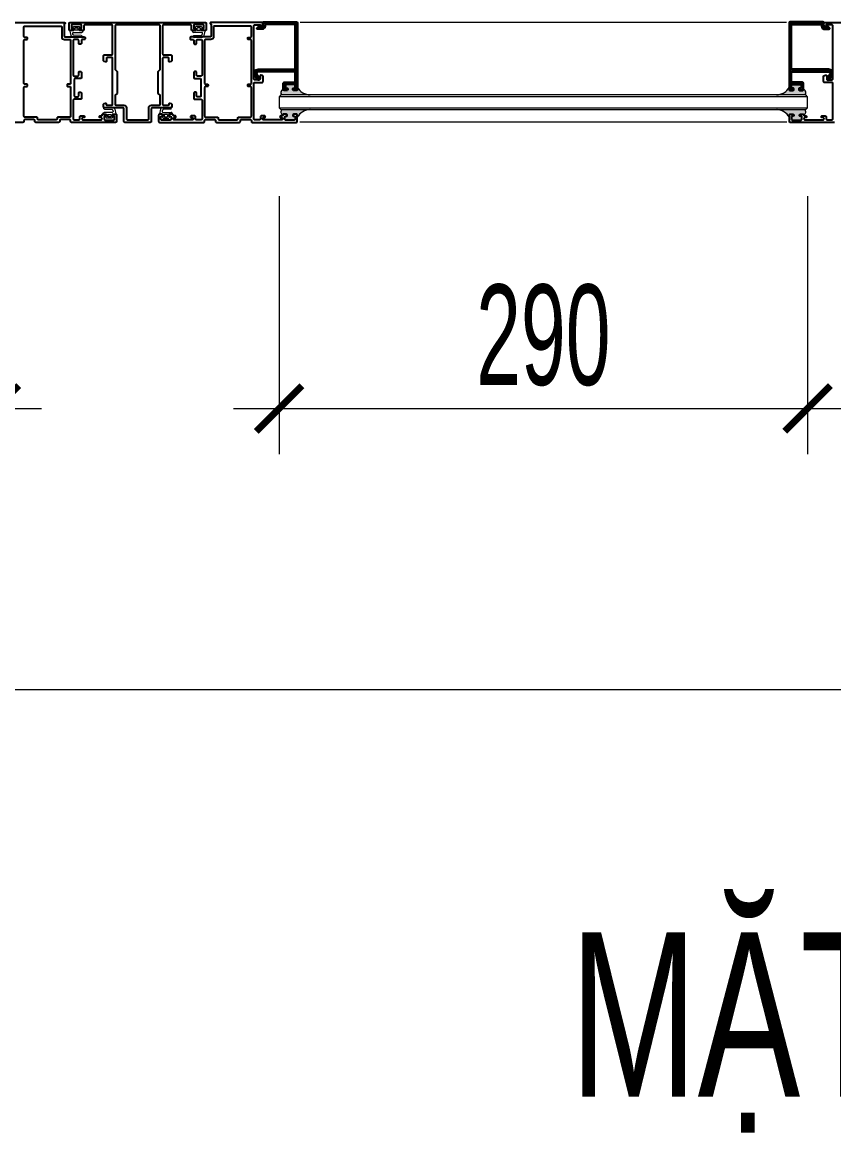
# Model space of a CAD drawing. Header units: millimetres. Extents: x 1336014 to 2939047, y -333549 to -60566.
# Drawn here: x 1462436 to 1462880, y -218143 to -217535 of the extents above; entities that cross this region are included whole.
import ezdxf

# ---------------------------------------------------------------- set-up
doc = ezdxf.new("R2010")
doc.units = ezdxf.units.MM
doc.header["$MEASUREMENT"] = 0
doc.linetypes.add('HIDDEN', pattern=[0.375, 0.25, -0.125])
for name, color, linetype, lineweight in [('01.Cut', 255, 'Continuous', 35), ('08.Dim', 156, 'Continuous', 15), ('10.Text', 254, 'Continuous', 18), ('KT KHUNG BAO', 96, 'Continuous', 9), ('kính', 54, 'Continuous', 9), ('Ron', 15, 'Continuous', 9), ('silicon', 211, 'Continuous', 9), ('Đường gióng', 251, 'Continuous', 9)]:
    doc.layers.add(name, color=color, linetype=linetype, lineweight=lineweight)
doc.layers.add('1', color=4, linetype='Continuous')
doc.styles.add('TT5_Ghi chu 1', font='', dxfattribs={"width": 0.7, "height": 240})
doc.styles.add('TT5_Text Dim', font='hoatbif.shx', dxfattribs={"width": 0.6})
doc.styles.get('TT5_Ghi chu 1').set_extended_font_data('.VnBlackH')
doc.dimstyles.new('TT5_Dim 1-25', dxfattribs={"dimscale": 25, "dimtxt": 2.2, "dimasz": 1, "dimexe": 1, "dimexo": 0, "dimgap": 0.5, "dimtad": 1, "dimdec": 0, "dimzin": 0, "dimdsep": 46, "dimtxsty": 'TT5_Text Dim', "dimblk": 'ARCHTICK', "dimcen": 0, "dimdle": 1, "dimclrd": 256, "dimclre": 256, "dimclrt": 1, "dimadec": 0, "dimazin": 0, "dimtfac": 0.015, "dimtdec": 0, "dimtix": 1, "dimtmove": 2, "dimatfit": 3, "dimldrblk": 'DOT', "dimfxl": 1, "dimtolj": 1, "dimtzin": 0, "dimlwd": -1, "dimlwe": -1, "dimarcsym": 1})

# ---------------------------------------------------------------- blocks, each defined once
blk = doc.blocks.new('gioang')
at = {"layer": 'Ron'}
for p, q in [((-0.91, 3.28), (-0.91, 3.58)), ((0.83, 3.78), (-0.71, 3.78)), ((4.09, 2.78), (-0.41, 2.78)), ((0, 0), (4.16, 0.1)), ((0.56, 5.29), (0.97, 5.89)), ((0.83, 4.98), (0.73, 4.98)), ((1.03, 3.98), (1.03, 4.78)), ((1.63, 4.13), (1.63, 5.03)), ((3.23, 5.23), (1.83, 5.23)), ((3.43, 4.13), (3.43, 5.03)), ((4.49, 5.29), (4.09, 5.89)), ((4.45, 1.59), (4.58, 2.17)), ((5.54, 1.1), (6.09, 3.51))]:
    blk.add_line(p, q, dxfattribs=at)
for points in [[(-0.1, 0.99), (3.98, 1.2)], [(1.83, 3.93), (3.23, 3.93)]]:
    blk.add_lwpolyline(points, dxfattribs=at)
for points in [[(4.09, 5.89, 0.248897), (3.92, 5.98), (1.13, 5.98, 0.248897), (0.97, 5.89)], [(6.09, 3.51, 0.527023), (5.9, 3.78), (4.23, 3.78, -0.414214), (4.03, 3.98), (4.03, 4.78, -0.414214), (4.23, 4.98), (4.33, 4.98, 0.601413), (4.49, 5.29)]]:
    blk.add_lwpolyline(points, format="xyb", dxfattribs=at)
for centre, radius, start, end in [((-0.71, 3.58), 0.2, 90, 180), ((-0.41, 3.28), 0.5, 180, 270), ((-0.04, 0.5), 0.5, 96.819, 274.7291), ((0.73, 5.18), 0.2, 145.907, 270), ((0.83, 4.78), 0.2, 0, 90), ((0.83, 3.98), 0.2, 270, 0), ((1.83, 5.03), 0.2, 90, 180), ((1.83, 4.13), 0.2, 180, 269.9998), ((3.23, 5.03), 0.2, 0, 90), ((3.23, 4.13), 0.2, 269.9998, 0), ((3.96, 1.7), 0.5, 272.9056, 347.163), ((4.09, 2.28), 0.5, 347.163, 90), ((4.13, 1.6), 1.5, 271.4321, 340.571)]:
    blk.add_arc(centre, radius, start, end, dxfattribs=at)
blk = doc.blocks.new('_ARCHTICK')
at = {"const_width": 0.15}
blk.add_lwpolyline([(-0.5, -0.5), (0.5, 0.5)], dxfattribs=at)
blk = doc.blocks.new('*D2122')
at = {"layer": '08.Dim', "ltscale": 200, "transparency": 16777216}
for p, q in [((1462131.58, -217630.22), (1462131.58, -217771.56)), ((1462421.18, -217630.22), (1462421.18, -217771.56)), ((1462106.58, -217746.56), (1462446.18, -217746.56))]:
    blk.add_line(p, q, dxfattribs=at)
at = {"layer": 'Defpoints', "color": 0, "ltscale": 200, "transparency": 16777216}
for p in [(1462131.58, -217630.22), (1462421.18, -217630.22), (1462421.18, -217746.56)]:
    blk.add_point(p, dxfattribs=at)
at = {"layer": '08.Dim', "ltscale": 200, "transparency": 16777216, "xscale": 25, "yscale": 25, "zscale": 25, "rotation": 180}
blk.add_blockref('_ARCHTICK', (1462131.58, -217746.56), dxfattribs=at)
at = {"layer": '08.Dim', "ltscale": 200, "transparency": 16777216, "xscale": 25, "yscale": 25, "zscale": 25}
blk.add_blockref('_ARCHTICK', (1462421.18, -217746.56), dxfattribs=at)
at = {"layer": '08.Dim', "color": 1, "ltscale": 200, "transparency": 16777216, "insert": (1462276.38, -217706.56), "char_height": 55, "attachment_point": 5, "style": 'TT5_Text Dim'}
blk.add_mtext('\\A1;290', dxfattribs=at)
blk = doc.blocks.new('_DOT')
blk.add_line((-0.5, 0), (-1, 0))
at = {"const_width": 0.5}
blk.add_lwpolyline([(-0.25, 0, 1), (0.25, 0, 1)], format="xyb", close=True, dxfattribs=at)
blk = doc.blocks.new('*D2123')
at = {"layer": '08.Dim', "ltscale": 200, "transparency": 16777216}
for p, q in [((1462576.28, -217630.22), (1462576.28, -217771.56)), ((1462865.88, -217630.22), (1462865.88, -217771.56)), ((1462551.28, -217746.56), (1462890.88, -217746.56))]:
    blk.add_line(p, q, dxfattribs=at)
at = {"layer": 'Defpoints', "color": 0, "ltscale": 200, "transparency": 16777216}
for p in [(1462576.28, -217630.22), (1462865.88, -217630.22), (1462865.88, -217746.56)]:
    blk.add_point(p, dxfattribs=at)
at = {"layer": '08.Dim', "ltscale": 200, "transparency": 16777216, "xscale": 25, "yscale": 25, "zscale": 25, "rotation": 180}
blk.add_blockref('_ARCHTICK', (1462576.28, -217746.56), dxfattribs=at)
at = {"layer": '08.Dim', "ltscale": 200, "transparency": 16777216, "xscale": 25, "yscale": 25, "zscale": 25}
blk.add_blockref('_ARCHTICK', (1462865.88, -217746.56), dxfattribs=at)
at = {"layer": '08.Dim', "color": 1, "ltscale": 200, "transparency": 16777216, "insert": (1462721.08, -217706.56), "char_height": 55, "attachment_point": 5, "style": 'TT5_Text Dim'}
blk.add_mtext('\\A1;290', dxfattribs=at)
blk = doc.blocks.new('*D2135')
at = {"layer": '08.Dim', "ltscale": 200, "transparency": 16777216}
for p, q in [((1462043.38, -217630.22), (1462043.38, -217925.56)), ((1463843.38, -217630.22), (1463843.38, -217925.56)), ((1462018.38, -217900.56), (1463868.38, -217900.56))]:
    blk.add_line(p, q, dxfattribs=at)
at = {"layer": 'Defpoints', "color": 0, "ltscale": 200, "transparency": 16777216}
for p in [(1462043.38, -217630.22), (1463843.38, -217630.22), (1463843.38, -217900.56)]:
    blk.add_point(p, dxfattribs=at)
at = {"layer": '08.Dim', "ltscale": 200, "transparency": 16777216, "xscale": 25, "yscale": 25, "zscale": 25, "rotation": 180}
blk.add_blockref('_ARCHTICK', (1462043.38, -217900.56), dxfattribs=at)
at = {"layer": '08.Dim', "ltscale": 200, "transparency": 16777216, "xscale": 25, "yscale": 25, "zscale": 25}
blk.add_blockref('_ARCHTICK', (1463843.38, -217900.56), dxfattribs=at)
at = {"layer": '08.Dim', "color": 1, "ltscale": 200, "transparency": 16777216, "insert": (1462943.38, -217860.56), "char_height": 55, "attachment_point": 5, "style": 'TT5_Text Dim'}
blk.add_mtext('\\A1;1800', dxfattribs=at)

msp = doc.modelspace()

# ---------------------------------------------------------------- hatches: boundary and pattern name
at = {"layer": 'Đường gióng'}
for points in [[(1462589.3, -217573.6, 0.10198), (1462592.7, -217574.8), (1462577.74, -217574.8, -0.235459), (1462577.36, -217573.01, -0.252466), (1462578.68, -217571.58), (1462578.68, -217571.75, 0.414214), (1462579.18, -217572.25), (1462580.39, -217572.25, 0.339454), (1462580.87, -217571.88), (1462580.97, -217571.51, 0.493145), (1462580.78, -217571.25), (1462580.18, -217571.25, -0.414214), (1462579.68, -217570.75), (1462579.68, -217569.45, -0.414214), (1462580.18, -217568.95), (1462584.78, -217568.95, -0.414214), (1462585.28, -217569.45), (1462585.28, -217570.75, -0.414214), (1462584.78, -217571.25), (1462584.18, -217571.25, 0.493145), (1462583.99, -217571.51), (1462584.09, -217571.88, 0.339454), (1462584.57, -217572.25), (1462585.78, -217572.25, 0.414214), (1462586.28, -217571.75), (1462586.28, -217570.6, 0.124876)], [(1462852.86, -217573.6, -0.10198), (1462849.46, -217574.8), (1462864.42, -217574.8, 0.235459), (1462864.81, -217573.01, 0.252466), (1462863.48, -217571.58), (1462863.48, -217571.75, -0.414214), (1462862.98, -217572.25), (1462861.77, -217572.25, -0.339454), (1462861.29, -217571.88), (1462861.19, -217571.51, -0.493145), (1462861.38, -217571.25), (1462861.98, -217571.25, 0.414214), (1462862.48, -217570.75), (1462862.48, -217569.45, 0.414214), (1462861.98, -217568.95), (1462857.38, -217568.95, 0.414214), (1462856.88, -217569.45), (1462856.88, -217570.75, 0.414214), (1462857.38, -217571.25), (1462857.98, -217571.25, -0.493145), (1462858.17, -217571.51), (1462858.07, -217571.88, -0.339454), (1462857.59, -217572.25), (1462856.38, -217572.25, -0.414214), (1462855.88, -217571.75), (1462855.88, -217570.6, -0.124876)], [(1462586.28, -217586.98), (1462586.28, -217585.84, 0.414214), (1462585.78, -217585.34), (1462584.37, -217585.34, 0.339454), (1462583.89, -217585.71), (1462583.79, -217586.08, 0.493145), (1462583.98, -217586.34), (1462584.58, -217586.34, -0.414214), (1462585.08, -217586.84), (1462585.08, -217588.14, -0.414214), (1462584.58, -217588.64), (1462579.98, -217588.64, -0.414214), (1462579.48, -217588.14), (1462579.48, -217586.84, -0.414214), (1462579.98, -217586.34), (1462580.58, -217586.34, 0.493145), (1462580.77, -217586.08), (1462580.67, -217585.71, 0.339454), (1462580.19, -217585.34), (1462578.78, -217585.34, 0.406996), (1462578.28, -217585.82, -0.452226), (1462577.74, -217582.78), (1462593.35, -217582.79, 0.253001)], [(1462855.88, -217586.98), (1462855.88, -217585.84, -0.414214), (1462856.38, -217585.34), (1462857.79, -217585.34, -0.339454), (1462858.27, -217585.71), (1462858.37, -217586.08, -0.493145), (1462858.18, -217586.34), (1462857.58, -217586.34, 0.414214), (1462857.08, -217586.84), (1462857.08, -217588.14, 0.414214), (1462857.58, -217588.64), (1462862.18, -217588.64, 0.414214), (1462862.68, -217588.14), (1462862.68, -217586.84, 0.414214), (1462862.18, -217586.34), (1462861.58, -217586.34, -0.493145), (1462861.39, -217586.08), (1462861.49, -217585.71, -0.339454), (1462861.97, -217585.34), (1462863.38, -217585.34, -0.406996), (1462863.88, -217585.82, 0.452226), (1462864.42, -217582.78), (1462848.81, -217582.79, -0.253001)]]:
    msp.add_hatch(color=256, dxfattribs=at).paths.add_polyline_path(points)

# ---------------------------------------------------------------- linework, layer by layer
at = {"layer": '01.Cut'}
for points in [[(1462568.98, -217535.95, 0.414214), (1462568.48, -217536.45), (1462568.48, -217537.15, -0.414214), (1462566.98, -217538.65), (1462564.6, -217538.65, -0.668179), (1462564.39, -217538.14), (1462565.13, -217537.4, -0.339454), (1462565.73, -217537.32), (1462566.24, -217537.61, 0.131652), (1462566.39, -217537.65), (1462566.98, -217537.65, 0.414214), (1462567.48, -217537.15), (1462567.48, -217535.45, -0.414214), (1462567.98, -217534.95), (1462585.98, -217534.95, -0.414214), (1462586.28, -217535.25), (1462586.28, -217571.75, -0.414214), (1462585.78, -217572.25), (1462584.57, -217572.25, -0.339454), (1462584.09, -217571.88), (1462583.99, -217571.51, -0.493145), (1462584.18, -217571.25), (1462584.78, -217571.25, 0.414214), (1462585.28, -217570.75), (1462585.28, -217569.45, 0.414214), (1462584.78, -217568.95), (1462580.18, -217568.95, 0.414214), (1462579.68, -217569.45), (1462579.68, -217570.75, 0.414214), (1462580.18, -217571.25), (1462580.78, -217571.25, -0.493145), (1462580.97, -217571.51), (1462580.87, -217571.88, -0.339454), (1462580.39, -217572.25), (1462579.18, -217572.25, -0.414214), (1462578.68, -217571.75), (1462578.68, -217568.95, -0.414214), (1462579.68, -217567.95), (1462584.78, -217567.95, 0.414214), (1462585.28, -217567.45), (1462585.28, -217562.39, 0.414214), (1462584.78, -217561.89), (1462564.78, -217561.89, 0.57735), (1462563.91, -217563.39), (1462564.74, -217564.83, 0.213422), (1462565.07, -217565.07, -0.40704), (1462565.62, -217565.88, -0.697588), (1462564.32, -217566.1), (1462563.05, -217563.89, -0.57735), (1462564.78, -217560.89), (1462584.78, -217560.89, 0.414214), (1462585.28, -217560.39), (1462585.28, -217536.45, 0.414214), (1462584.78, -217535.95)], [(1462873.18, -217535.95, -0.414214), (1462873.68, -217536.45), (1462873.68, -217537.15, 0.414214), (1462875.18, -217538.65), (1462877.56, -217538.65, 0.668179), (1462877.78, -217538.14), (1462877.03, -217537.4, 0.339454), (1462876.43, -217537.32), (1462875.92, -217537.61, -0.131652), (1462875.77, -217537.65), (1462875.18, -217537.65, -0.414214), (1462874.68, -217537.15), (1462874.68, -217535.45, 0.414214), (1462874.18, -217534.95), (1462856.18, -217534.95, 0.414214), (1462855.88, -217535.25), (1462855.88, -217571.75, 0.414214), (1462856.38, -217572.25), (1462857.59, -217572.25, 0.339454), (1462858.07, -217571.88), (1462858.17, -217571.51, 0.493145), (1462857.98, -217571.25), (1462857.38, -217571.25, -0.414214), (1462856.88, -217570.75), (1462856.88, -217569.45, -0.414214), (1462857.38, -217568.95), (1462861.98, -217568.95, -0.414214), (1462862.48, -217569.45), (1462862.48, -217570.75, -0.414214), (1462861.98, -217571.25), (1462861.38, -217571.25, 0.493145), (1462861.19, -217571.51), (1462861.29, -217571.88, 0.339454), (1462861.77, -217572.25), (1462862.98, -217572.25, 0.414214), (1462863.48, -217571.75), (1462863.48, -217568.95, 0.414214), (1462862.48, -217567.95), (1462857.38, -217567.95, -0.414214), (1462856.88, -217567.45), (1462856.88, -217562.39, -0.414214), (1462857.38, -217561.89), (1462877.38, -217561.89, -0.57735), (1462878.25, -217563.39), (1462877.42, -217564.83, -0.213422), (1462877.09, -217565.07, 0.40704), (1462876.54, -217565.88, 0.697588), (1462877.84, -217566.1), (1462879.11, -217563.89, 0.57735), (1462877.38, -217560.89), (1462857.38, -217560.89, -0.414214), (1462856.88, -217560.39), (1462856.88, -217536.45, -0.414214), (1462857.38, -217535.95)]]:
    msp.add_lwpolyline(points, format="xyb", close=True, dxfattribs=at)
at = {"layer": '1'}
for points in [[(1462430.58, -217535.04), (1462458.58, -217535.04, -0.414214), (1462459.08, -217535.54, -0.414214), (1462458.58, -217536.04), (1462458.58, -217542.54, 0.414214), (1462459.08, -217543.04), (1462469.58, -217543.04, -0.414214), (1462470.08, -217543.54), (1462470.08, -217543.94, -0.414214), (1462469.58, -217544.44), (1462468.48, -217544.44, 0.414214), (1462467.98, -217544.94), (1462467.98, -217546.44, -0.414214), (1462467.48, -217546.94), (1462466.98, -217546.94, -0.414214), (1462466.48, -217546.44), (1462466.48, -217544.94, 0.414214), (1462465.98, -217544.44), (1462463.98, -217544.44, 0.414214), (1462463.48, -217544.94), (1462463.48, -217563.94, 0.414214), (1462463.98, -217564.44), (1462465.98, -217564.44, 0.414214), (1462466.48, -217563.94), (1462466.48, -217562.44, -0.414214), (1462466.98, -217561.94), (1462467.48, -217561.94, -0.414214), (1462467.98, -217562.44), (1462467.98, -217565.34, -0.414214), (1462467.48, -217565.84), (1462464.58, -217565.84, 0.414214), (1462464.08, -217566.34), (1462464.08, -217575.3, 0.414214), (1462464.58, -217575.8), (1462465.98, -217575.8, 0.414214), (1462466.48, -217575.3), (1462466.48, -217573.8, -0.414214), (1462466.98, -217573.3), (1462467.48, -217573.3, -0.414214), (1462467.98, -217573.8), (1462467.98, -217576.7, -0.414214), (1462467.48, -217577.2), (1462463.98, -217577.2, 0.414214), (1462463.48, -217577.7), (1462463.48, -217587.94, 0.414214), (1462463.98, -217588.44), (1462466.58, -217588.44, 0.414214), (1462467.08, -217587.94), (1462467.08, -217586.74, -0.414214), (1462467.58, -217586.24), (1462469.29, -217586.24, -0.414214), (1462469.78, -217586.73), (1462469.78, -217586.75, -0.414214), (1462469.29, -217587.24), (1462468.78, -217587.24, 0.414214), (1462468.28, -217587.74), (1462468.28, -217587.94, 0.414214), (1462468.78, -217588.44), (1462478.78, -217588.44, 0.414214), (1462479.28, -217587.94), (1462479.28, -217587.74, 0.414214), (1462478.78, -217587.24), (1462478.27, -217587.24, -0.414214), (1462477.78, -217586.75), (1462477.78, -217586.73, -0.414214), (1462478.27, -217586.24), (1462478.98, -217586.24, 0.414214), (1462479.28, -217585.94), (1462479.28, -217585.84, -0.414214), (1462479.78, -217585.34), (1462481.19, -217585.34, -0.339454), (1462481.67, -217585.71), (1462481.77, -217586.08, -0.493145), (1462481.58, -217586.34), (1462480.98, -217586.34, 0.414214), (1462480.48, -217586.84), (1462480.48, -217588.14, 0.414214), (1462480.98, -217588.64), (1462485.58, -217588.64, 0.414214), (1462486.08, -217588.14), (1462486.08, -217586.84, 0.414214), (1462485.58, -217586.34), (1462484.98, -217586.34, -0.493145), (1462484.79, -217586.08), (1462484.89, -217585.71, -0.339454), (1462485.37, -217585.34), (1462486.78, -217585.34, -0.414214), (1462487.28, -217585.84), (1462487.28, -217589.34, -0.414214), (1462486.78, -217589.84), (1462462.58, -217589.84, -0.414214), (1462462.08, -217589.34), (1462462.08, -217588.84, 0.414214), (1462461.58, -217588.34), (1462456.58, -217588.34, 0.414214), (1462456.08, -217588.84), (1462456.08, -217589.34, -0.414214), (1462455.58, -217589.84), (1462442.98, -217589.84, -0.414214), (1462442.48, -217589.34), (1462442.48, -217588.84, 0.414214), (1462441.98, -217588.34), (1462436.98, -217588.34, 0.414214), (1462436.48, -217588.84), (1462436.48, -217589.34, -0.414214), (1462435.98, -217589.84), (1462411.78, -217589.84, -0.414214)], [(1462880.58, -217589.84), (1462856.38, -217589.84, -0.414214), (1462855.88, -217589.34), (1462855.88, -217585.84, -0.414214), (1462856.38, -217585.34), (1462857.79, -217585.34, -0.339454), (1462858.27, -217585.71), (1462858.37, -217586.08, -0.493145), (1462858.18, -217586.34), (1462857.58, -217586.34, 0.414214), (1462857.08, -217586.84), (1462857.08, -217588.14, 0.414214), (1462857.58, -217588.64), (1462862.18, -217588.64, 0.414214), (1462862.68, -217588.14), (1462862.68, -217586.84, 0.414214), (1462862.18, -217586.34), (1462861.58, -217586.34, -0.493145), (1462861.39, -217586.08), (1462861.49, -217585.71, -0.339454), (1462861.97, -217585.34), (1462863.38, -217585.34, -0.414214), (1462863.88, -217585.84), (1462863.88, -217585.94, 0.414214), (1462864.18, -217586.24), (1462864.89, -217586.24, -0.414214), (1462865.38, -217586.73), (1462865.38, -217586.75, -0.414214), (1462864.89, -217587.24), (1462864.38, -217587.24, 0.414214), (1462863.88, -217587.74), (1462863.88, -217587.94, 0.414214), (1462864.38, -217588.44), (1462874.38, -217588.44, 0.414214), (1462874.88, -217587.94), (1462874.88, -217587.74, 0.414214), (1462874.38, -217587.24), (1462873.87, -217587.24, -0.414214), (1462873.38, -217586.75), (1462873.38, -217586.73, -0.414214), (1462873.87, -217586.24), (1462875.58, -217586.24, -0.414214), (1462876.08, -217586.74), (1462876.08, -217587.94, 0.414214), (1462876.58, -217588.44), (1462879.18, -217588.44, 0.414214), (1462879.68, -217587.94), (1462879.68, -217568.44, 0.414214), (1462879.18, -217567.94), (1462875.18, -217567.94, -0.414214), (1462874.68, -217567.44), (1462874.68, -217564.61, -0.339454), (1462875.05, -217564.13), (1462875.7, -217563.95, -0.493145), (1462876.33, -217564.44), (1462876.33, -217566.04, 0.414214), (1462876.83, -217566.54), (1462879.18, -217566.54, 0.414214), (1462879.68, -217566.04), (1462879.68, -217536.94, 0.414214), (1462879.18, -217536.44), (1462876.18, -217536.44, 0.414214), (1462875.68, -217536.94), (1462875.68, -217537.34, -0.493145), (1462875.3, -217537.62), (1462875.05, -217537.56, -0.339454), (1462874.68, -217537.07), (1462874.68, -217535.54, -0.414214), (1462875.18, -217535.04), (1462903.18, -217535.04, -0.414214)]]:
    msp.add_lwpolyline(points, format="xyb", dxfattribs=at)
for points in [[(1462438.48, -217569.44, 0.414214), (1462437.98, -217568.94), (1462436.98, -217568.94, -0.414214), (1462436.48, -217568.44), (1462436.48, -217544.94, -0.414214), (1462436.98, -217544.44), (1462437.98, -217544.44, 0.414214), (1462438.48, -217543.94), (1462438.48, -217543.74, 0.414214), (1462437.98, -217543.24), (1462436.98, -217543.24, -0.414214), (1462436.48, -217542.74), (1462436.48, -217537.54, -0.414214), (1462436.98, -217537.04), (1462456.68, -217537.04, -0.414214), (1462457.18, -217537.54), (1462457.18, -217542.94, 0.414214), (1462458.68, -217544.44), (1462461.58, -217544.44, -0.414214), (1462462.08, -217544.94), (1462462.08, -217568.44, -0.414214), (1462461.58, -217568.94), (1462460.58, -217568.94, 0.414214), (1462460.08, -217569.44), (1462460.08, -217569.64, 0.414214), (1462460.58, -217570.14), (1462461.58, -217570.14, -0.414214), (1462462.08, -217570.64), (1462462.08, -217586.44, -0.414214), (1462461.58, -217586.94), (1462455.18, -217586.94, 0.414214), (1462454.68, -217587.44), (1462454.68, -217587.94, -0.414214), (1462454.18, -217588.44), (1462444.38, -217588.44, -0.414214), (1462443.88, -217587.94), (1462443.88, -217587.44, 0.414214), (1462443.38, -217586.94), (1462436.98, -217586.94, -0.414214), (1462436.48, -217586.44), (1462436.48, -217570.64, -0.414214), (1462436.98, -217570.14), (1462437.98, -217570.14, 0.414214), (1462438.48, -217569.64)], [(1462498.78, -217535.04), (1462535.78, -217535.04, -0.414214), (1462536.28, -217535.54), (1462536.28, -217539.04, -0.414214), (1462535.78, -217539.54), (1462534.37, -217539.54, -0.339454), (1462533.89, -217539.16), (1462533.79, -217538.79, -0.493145), (1462533.98, -217538.54), (1462534.58, -217538.54, 0.414214), (1462535.08, -217538.04), (1462535.08, -217536.74, 0.414214), (1462534.58, -217536.24), (1462529.98, -217536.24, 0.414214), (1462529.48, -217536.74), (1462529.48, -217538.04, 0.414214), (1462529.98, -217538.54), (1462530.58, -217538.54, -0.493145), (1462530.77, -217538.79), (1462530.67, -217539.16, -0.339454), (1462530.19, -217539.54), (1462528.78, -217539.54, -0.414214), (1462528.28, -217539.04), (1462528.28, -217536.94, 0.414214), (1462527.78, -217536.44), (1462512.98, -217536.44, 0.414214), (1462512.48, -217536.94), (1462512.48, -217552.34, 0.414214), (1462512.98, -217552.84), (1462516.98, -217552.84, -0.414214), (1462517.48, -217553.34), (1462517.48, -217556.06, -0.339454), (1462517.11, -217556.54), (1462516.46, -217556.72, -0.493145), (1462515.83, -217556.24), (1462515.83, -217554.74, 0.414214), (1462515.33, -217554.24), (1462512.98, -217554.24, 0.414214), (1462512.48, -217554.74), (1462512.48, -217579.94, 0.414214), (1462512.98, -217580.44), (1462515.58, -217580.44, 0.414214), (1462516.08, -217579.94), (1462516.08, -217579.54, -0.493145), (1462516.46, -217579.25), (1462517.11, -217579.42, -0.339454), (1462517.48, -217579.9), (1462517.48, -217581.34, -0.414214), (1462516.98, -217581.84), (1462506.78, -217581.84, 0.414214), (1462506.28, -217582.34), (1462506.28, -217589.34, -0.414214), (1462505.78, -217589.84), (1462498.78, -217589.84), (1462491.78, -217589.84, -0.414214), (1462491.28, -217589.34), (1462491.28, -217582.34, 0.414214), (1462490.78, -217581.84), (1462480.58, -217581.84, -0.414214), (1462480.08, -217581.34), (1462480.08, -217579.9, -0.339454), (1462480.45, -217579.42), (1462481.1, -217579.25, -0.493145), (1462481.48, -217579.54), (1462481.48, -217579.94, 0.414214), (1462481.98, -217580.44), (1462484.58, -217580.44, 0.414214), (1462485.08, -217579.94), (1462485.08, -217554.74, 0.414214), (1462484.58, -217554.24), (1462482.23, -217554.24, 0.414214), (1462481.73, -217554.74), (1462481.73, -217556.24, -0.493145), (1462481.1, -217556.72), (1462480.45, -217556.54, -0.339454), (1462480.08, -217556.06), (1462480.08, -217553.34, -0.414214), (1462480.58, -217552.84), (1462484.58, -217552.84, 0.414214), (1462485.08, -217552.34), (1462485.08, -217536.94, 0.414214), (1462484.58, -217536.44), (1462469.78, -217536.44, 0.414214), (1462469.28, -217536.94), (1462469.28, -217539.04, -0.414214), (1462468.78, -217539.54), (1462467.37, -217539.54, -0.339454), (1462466.89, -217539.16), (1462466.79, -217538.79, -0.493145), (1462466.98, -217538.54), (1462467.58, -217538.54, 0.414214), (1462468.08, -217538.04), (1462468.08, -217536.74, 0.414214), (1462467.58, -217536.24), (1462462.98, -217536.24, 0.414214), (1462462.48, -217536.74), (1462462.48, -217538.04, 0.414214), (1462462.98, -217538.54), (1462463.58, -217538.54, -0.493145), (1462463.77, -217538.79), (1462463.67, -217539.16, -0.339454), (1462463.19, -217539.54), (1462461.78, -217539.54, -0.414214), (1462461.28, -217539.04), (1462461.28, -217535.54, -0.414214), (1462461.78, -217535.04)], [(1462498.78, -217535.04), (1462535.78, -217535.04, -0.414214), (1462536.28, -217535.54), (1462536.28, -217539.04, -0.414214), (1462535.78, -217539.54), (1462534.37, -217539.54, -0.339454), (1462533.89, -217539.16), (1462533.79, -217538.79, -0.493145), (1462533.98, -217538.54), (1462534.58, -217538.54, 0.414214), (1462535.08, -217538.04), (1462535.08, -217536.74, 0.414214), (1462534.58, -217536.24), (1462529.98, -217536.24, 0.414214), (1462529.48, -217536.74), (1462529.48, -217538.04, 0.414214), (1462529.98, -217538.54), (1462530.58, -217538.54, -0.493145), (1462530.77, -217538.79), (1462530.67, -217539.16, -0.339454), (1462530.19, -217539.54), (1462528.78, -217539.54, -0.414214), (1462528.28, -217539.04), (1462528.28, -217536.94, 0.414214), (1462527.78, -217536.44), (1462512.98, -217536.44, 0.414214), (1462512.48, -217536.94), (1462512.48, -217552.34, 0.414214), (1462512.98, -217552.84), (1462516.98, -217552.84, -0.414214), (1462517.48, -217553.34), (1462517.48, -217556.06, -0.339454), (1462517.11, -217556.54), (1462516.46, -217556.72, -0.493145), (1462515.83, -217556.24), (1462515.83, -217554.74, 0.414214), (1462515.33, -217554.24), (1462512.98, -217554.24, 0.414214), (1462512.48, -217554.74), (1462512.48, -217579.94, 0.414214), (1462512.98, -217580.44), (1462515.58, -217580.44, 0.414214), (1462516.08, -217579.94), (1462516.08, -217579.54, -0.493145), (1462516.46, -217579.25), (1462517.11, -217579.42, -0.339454), (1462517.48, -217579.9), (1462517.48, -217581.34, -0.414214), (1462516.98, -217581.84), (1462506.78, -217581.84, 0.414214), (1462506.28, -217582.34), (1462506.28, -217589.34, -0.414214), (1462505.78, -217589.84), (1462498.78, -217589.84), (1462491.78, -217589.84, -0.414214), (1462491.28, -217589.34), (1462491.28, -217582.34, 0.414214), (1462490.78, -217581.84), (1462480.58, -217581.84, -0.414214), (1462480.08, -217581.34), (1462480.08, -217579.9, -0.339454), (1462480.45, -217579.42), (1462481.1, -217579.25, -0.493145), (1462481.48, -217579.54), (1462481.48, -217579.94, 0.414214), (1462481.98, -217580.44), (1462484.58, -217580.44, 0.414214), (1462485.08, -217579.94), (1462485.08, -217554.74, 0.414214), (1462484.58, -217554.24), (1462482.23, -217554.24, 0.414214), (1462481.73, -217554.74), (1462481.73, -217556.24, -0.493145), (1462481.1, -217556.72), (1462480.45, -217556.54, -0.339454), (1462480.08, -217556.06), (1462480.08, -217553.34, -0.414214), (1462480.58, -217552.84), (1462484.58, -217552.84, 0.414214), (1462485.08, -217552.34), (1462485.08, -217536.94, 0.414214), (1462484.58, -217536.44), (1462469.78, -217536.44, 0.414214), (1462469.28, -217536.94), (1462469.28, -217539.04, -0.414214), (1462468.78, -217539.54), (1462467.37, -217539.54, -0.339454), (1462466.89, -217539.16), (1462466.79, -217538.79, -0.493145), (1462466.98, -217538.54), (1462467.58, -217538.54, 0.414214), (1462468.08, -217538.04), (1462468.08, -217536.74, 0.414214), (1462467.58, -217536.24), (1462462.98, -217536.24, 0.414214), (1462462.48, -217536.74), (1462462.48, -217538.04, 0.414214), (1462462.98, -217538.54), (1462463.58, -217538.54, -0.493145), (1462463.77, -217538.79), (1462463.67, -217539.16, -0.339454), (1462463.19, -217539.54), (1462461.78, -217539.54, -0.414214), (1462461.28, -217539.04), (1462461.28, -217535.54, -0.414214), (1462461.78, -217535.04)], [(1462487.48, -217573.94), (1462486.48, -217574.94), (1462486.48, -217579.94, 0.414214), (1462486.98, -217580.44), (1462491.18, -217580.44, -0.414214), (1462492.68, -217581.94), (1462492.68, -217587.94, 0.414214), (1462493.18, -217588.44), (1462498.78, -217588.44), (1462504.38, -217588.44, 0.414214), (1462504.88, -217587.94), (1462504.88, -217581.94, -0.414214), (1462506.38, -217580.44), (1462510.58, -217580.44, 0.414214), (1462511.08, -217579.94), (1462511.08, -217574.94), (1462510.08, -217573.94), (1462510.08, -217561.94), (1462511.08, -217560.94), (1462511.08, -217536.94, 0.414214), (1462510.58, -217536.44), (1462498.78, -217536.44), (1462486.98, -217536.44, 0.414214), (1462486.48, -217536.94), (1462486.48, -217560.94), (1462487.48, -217561.94)], [(1462487.48, -217573.94), (1462486.48, -217574.94), (1462486.48, -217579.94, 0.414214), (1462486.98, -217580.44), (1462491.18, -217580.44, -0.414214), (1462492.68, -217581.94), (1462492.68, -217587.94, 0.414214), (1462493.18, -217588.44), (1462498.78, -217588.44), (1462504.38, -217588.44, 0.414214), (1462504.88, -217587.94), (1462504.88, -217581.94, -0.414214), (1462506.38, -217580.44), (1462510.58, -217580.44, 0.414214), (1462511.08, -217579.94), (1462511.08, -217574.94), (1462510.08, -217573.94), (1462510.08, -217561.94), (1462511.08, -217560.94), (1462511.08, -217536.94, 0.414214), (1462510.58, -217536.44), (1462498.78, -217536.44), (1462486.98, -217536.44, 0.414214), (1462486.48, -217536.94), (1462486.48, -217560.94), (1462487.48, -217561.94)], [(1462518.28, -217587.94), (1462518.28, -217587.74, -0.414214), (1462518.78, -217587.24), (1462519.29, -217587.24, 0.414214), (1462519.78, -217586.75), (1462519.78, -217586.73, 0.414214), (1462519.29, -217586.24), (1462518.58, -217586.24, -0.414214), (1462518.28, -217585.94), (1462518.28, -217585.84, 0.414214), (1462517.78, -217585.34), (1462516.37, -217585.34, 0.339454), (1462515.89, -217585.71), (1462515.79, -217586.08, 0.493145), (1462515.98, -217586.34), (1462516.58, -217586.34, -0.414214), (1462517.08, -217586.84), (1462517.08, -217588.14, -0.414214), (1462516.58, -217588.64), (1462511.98, -217588.64, -0.414214), (1462511.48, -217588.14), (1462511.48, -217586.84, -0.414214), (1462511.98, -217586.34), (1462512.58, -217586.34, 0.493145), (1462512.77, -217586.08), (1462512.67, -217585.71, 0.339454), (1462512.19, -217585.34), (1462510.78, -217585.34, 0.414214), (1462510.28, -217585.84), (1462510.28, -217589.34, 0.414214), (1462510.78, -217589.84), (1462534.98, -217589.84, 0.414214), (1462535.48, -217589.34), (1462535.48, -217588.84, -0.414214), (1462535.98, -217588.34), (1462540.98, -217588.34, -0.414214), (1462541.48, -217588.84), (1462541.48, -217589.34, 0.414214), (1462541.98, -217589.84), (1462554.58, -217589.84, 0.414214), (1462555.08, -217589.34), (1462555.08, -217588.84, -0.414214), (1462555.58, -217588.34), (1462560.58, -217588.34, -0.414214), (1462561.08, -217588.84), (1462561.08, -217589.34, 0.414214), (1462561.58, -217589.84), (1462585.78, -217589.84, 0.414214), (1462586.28, -217589.34), (1462586.28, -217585.84, 0.414214), (1462585.78, -217585.34), (1462584.37, -217585.34, 0.339454), (1462583.89, -217585.71), (1462583.79, -217586.08, 0.493145), (1462583.98, -217586.34), (1462584.58, -217586.34, -0.414214), (1462585.08, -217586.84), (1462585.08, -217588.14, -0.414214), (1462584.58, -217588.64), (1462579.98, -217588.64, -0.414214), (1462579.48, -217588.14), (1462579.48, -217586.84, -0.414214), (1462579.98, -217586.34), (1462580.58, -217586.34, 0.493145), (1462580.77, -217586.08), (1462580.67, -217585.71, 0.339454), (1462580.19, -217585.34), (1462578.78, -217585.34, 0.414214), (1462578.28, -217585.84), (1462578.28, -217585.94, -0.414214), (1462577.98, -217586.24), (1462577.27, -217586.24, 0.414214), (1462576.78, -217586.73), (1462576.78, -217586.75, 0.414214), (1462577.27, -217587.24), (1462577.78, -217587.24, -0.414214), (1462578.28, -217587.74), (1462578.28, -217587.94, -0.414214), (1462577.78, -217588.44), (1462567.78, -217588.44, -0.414214), (1462567.28, -217587.94), (1462567.28, -217587.74, -0.414214), (1462567.78, -217587.24), (1462568.29, -217587.24, 0.414214), (1462568.78, -217586.75), (1462568.78, -217586.73, 0.414214), (1462568.29, -217586.24), (1462566.58, -217586.24, 0.414214), (1462566.08, -217586.74), (1462566.08, -217587.94, -0.414214), (1462565.58, -217588.44), (1462562.98, -217588.44, -0.414214), (1462562.48, -217587.94), (1462562.48, -217568.44, -0.414214), (1462562.98, -217567.94), (1462566.98, -217567.94, 0.414214), (1462567.48, -217567.44), (1462567.48, -217564.61, 0.339454), (1462567.11, -217564.13), (1462566.46, -217563.95, 0.493145), (1462565.83, -217564.44), (1462565.83, -217566.04, -0.414214), (1462565.33, -217566.54), (1462562.98, -217566.54, -0.414214), (1462562.48, -217566.04), (1462562.48, -217536.94, -0.414214), (1462562.98, -217536.44), (1462565.98, -217536.44, -0.414214), (1462566.48, -217536.94), (1462566.48, -217537.34, 0.493145), (1462566.86, -217537.62), (1462567.11, -217537.56, 0.339454), (1462567.48, -217537.07), (1462567.48, -217535.54, 0.414214), (1462566.98, -217535.04), (1462538.98, -217535.04, 0.414214), (1462538.48, -217535.54, 0.414214), (1462538.98, -217536.04), (1462538.98, -217542.54, -0.414214), (1462538.48, -217543.04), (1462527.98, -217543.04, 0.414214), (1462527.48, -217543.54), (1462527.48, -217543.94, 0.414214), (1462527.98, -217544.44), (1462529.08, -217544.44, -0.414214), (1462529.58, -217544.94), (1462529.58, -217546.44, 0.414214), (1462530.08, -217546.94), (1462530.58, -217546.94, 0.414214), (1462531.08, -217546.44), (1462531.08, -217544.94, -0.414214), (1462531.58, -217544.44), (1462533.58, -217544.44, -0.414214), (1462534.08, -217544.94), (1462534.08, -217563.94, -0.414214), (1462533.58, -217564.44), (1462531.58, -217564.44, -0.414214), (1462531.08, -217563.94), (1462531.08, -217562.44, 0.414214), (1462530.58, -217561.94), (1462530.08, -217561.94, 0.414214), (1462529.58, -217562.44), (1462529.58, -217565.34, 0.414214), (1462530.08, -217565.84), (1462532.98, -217565.84, -0.414214), (1462533.48, -217566.34), (1462533.48, -217575.3, -0.414214), (1462532.98, -217575.8), (1462531.58, -217575.8, -0.414214), (1462531.08, -217575.3), (1462531.08, -217573.8, 0.414214), (1462530.58, -217573.3), (1462530.08, -217573.3, 0.414214), (1462529.58, -217573.8), (1462529.58, -217576.7, 0.414214), (1462530.08, -217577.2), (1462533.58, -217577.2, -0.414214), (1462534.08, -217577.7), (1462534.08, -217587.94, -0.414214), (1462533.58, -217588.44), (1462530.98, -217588.44, -0.414214), (1462530.48, -217587.94), (1462530.48, -217586.74, 0.414214), (1462529.98, -217586.24), (1462528.27, -217586.24, 0.414214), (1462527.78, -217586.73), (1462527.78, -217586.75, 0.414214), (1462528.27, -217587.24), (1462528.78, -217587.24, -0.414214), (1462529.28, -217587.74), (1462529.28, -217587.94, -0.414214), (1462528.78, -217588.44), (1462518.78, -217588.44, -0.414214)], [(1462559.08, -217569.44, -0.414214), (1462559.58, -217568.94), (1462560.58, -217568.94, 0.414214), (1462561.08, -217568.44), (1462561.08, -217544.94, 0.414214), (1462560.58, -217544.44), (1462559.58, -217544.44, -0.414214), (1462559.08, -217543.94), (1462559.08, -217543.74, -0.414214), (1462559.58, -217543.24), (1462560.58, -217543.24, 0.414214), (1462561.08, -217542.74), (1462561.08, -217537.54, 0.414214), (1462560.58, -217537.04), (1462540.88, -217537.04, 0.414214), (1462540.38, -217537.54), (1462540.38, -217542.94, -0.414214), (1462538.88, -217544.44), (1462535.98, -217544.44, 0.414214), (1462535.48, -217544.94), (1462535.48, -217568.44, 0.414214), (1462535.98, -217568.94), (1462536.98, -217568.94, -0.414214), (1462537.48, -217569.44), (1462537.48, -217569.64, -0.414214), (1462536.98, -217570.14), (1462535.98, -217570.14, 0.414214), (1462535.48, -217570.64), (1462535.48, -217586.44, 0.414214), (1462535.98, -217586.94), (1462542.38, -217586.94, -0.414214), (1462542.88, -217587.44), (1462542.88, -217587.94, 0.414214), (1462543.38, -217588.44), (1462553.18, -217588.44, 0.414214), (1462553.68, -217587.94), (1462553.68, -217587.44, -0.414214), (1462554.18, -217586.94), (1462560.58, -217586.94, 0.414214), (1462561.08, -217586.44), (1462561.08, -217570.64, 0.414214), (1462560.58, -217570.14), (1462559.58, -217570.14, -0.414214), (1462559.08, -217569.64)]]:
    msp.add_lwpolyline(points, format="xyb", close=True, dxfattribs=at)
at = {"layer": 'KT KHUNG BAO'}
for centre, start, end in [((1462579.34, -217573.52), 108.86197, 218.52866), ((1462579.34, -217573.52), 122.68301, 218.52866), ((1462862.82, -217573.52), 321.47134, 71.13803), ((1462862.82, -217573.52), 321.47134, 57.31699), ((1462579.34, -217584.06), 141.47134, 238.81024), ((1462579.34, -217584.06), 141.47134, 238.81024), ((1462862.82, -217584.06), 301.18976, 38.52866), ((1462862.82, -217584.06), 301.18976, 38.52866)]:
    msp.add_arc(centre, 2.05, start, end, dxfattribs=at)
at = {"layer": 'kính'}
msp.add_lwpolyline([(1462597.47, -217574.8), (1462577.28, -217574.8), (1462576.28, -217575.8), (1462576.28, -217581.78), (1462577.28, -217582.78), (1462597.48, -217582.85), (1462864.88, -217582.78), (1462865.88, -217581.78), (1462865.88, -217575.8), (1462864.88, -217574.8)], close=True, dxfattribs=at)
at = {"layer": 'kính', "linetype": 'HIDDEN', "lineweight": 5}
msp.add_lwpolyline([(1462576.28, -217581.78), (1462865.88, -217581.79), (1462865.88, -217575.8), (1462576.28, -217575.8)], close=True, dxfattribs=at)
at = {"layer": 'silicon', "ltscale": 0.15}
for centre, radius, start, end in [((1462593.7, -217566.16), 8.65, 210.92233, 267.86664), ((1462593.91, -217565.95), 8.94, 211.39372, 262.23921), ((1462848.46, -217566.16), 8.65, 272.13336, 329.07767), ((1462848.25, -217565.95), 8.94, 277.76079, 328.60628), ((1462593.7, -217591.43), 8.65, 92.13336, 149.07767), ((1462593.7, -217591.43), 8.65, 96.61436, 149.07767), ((1462848.46, -217591.43), 8.65, 30.92233, 87.86664), ((1462848.46, -217591.43), 8.65, 30.92233, 83.38564)]:
    msp.add_arc(centre, radius, start, end, dxfattribs=at)
at = {"layer": 'Đường gióng'}
for p, q in [((1462587.78, -217534.99), (1462854.38, -217534.99)), ((1462854.58, -217589.79), (1462587.58, -217589.79))]:
    msp.add_line(p, q, dxfattribs=at)

# ---------------------------------------------------------------- block references
at = {"layer": 'Ron', "xscale": -1}
msp.add_blockref('gioang', (1462467.81, -217543.31), dxfattribs=at)
at = {"layer": 'Ron'}
msp.add_blockref('gioang', (1462529.76, -217543.31), dxfattribs=at)
at = {"layer": 'Ron', "xscale": -1, "rotation": 180}
msp.add_blockref('gioang', (1462480.76, -217581.56), dxfattribs=at)
at = {"layer": 'Ron', "rotation": 180}
msp.add_blockref('gioang', (1462516.8, -217581.56), dxfattribs=at)

# ---------------------------------------------------------------- texts
at = {"layer": '10.Text', "style": 'TT5_Ghi chu 1', "width": 0.7}
msp.add_text('MÆT C¾T 2-2', height=90, dxfattribs=at).set_placement((1462735.47, -218123.51))

# ---------------------------------------------------------------- dimensions: what is measured, and where the dimension line sits
at = {"layer": '08.Dim', "ltscale": 200}
for base, p1, p2, picture, middle in [((1463843.38, -217900.56), (1462043.38, -217630.22), (1463843.38, -217630.22), '*D2135', (1462943.38, -217860.56)), ((1462421.18, -217746.56), (1462131.58, -217630.22), (1462421.18, -217630.22), '*D2122', (1462276.38, -217706.56)), ((1462865.88, -217746.56), (1462576.28, -217630.22), (1462865.88, -217630.22), '*D2123', (1462721.08, -217706.56))]:
    dim = msp.add_linear_dim(base=base, p1=p1, p2=p2, dimstyle='TT5_Dim 1-25', dxfattribs=at)
    dim.commit()
    dim.dimension.update_dxf_attribs({"geometry": picture, "text_midpoint": middle})

doc.saveas('drawing.dxf')
